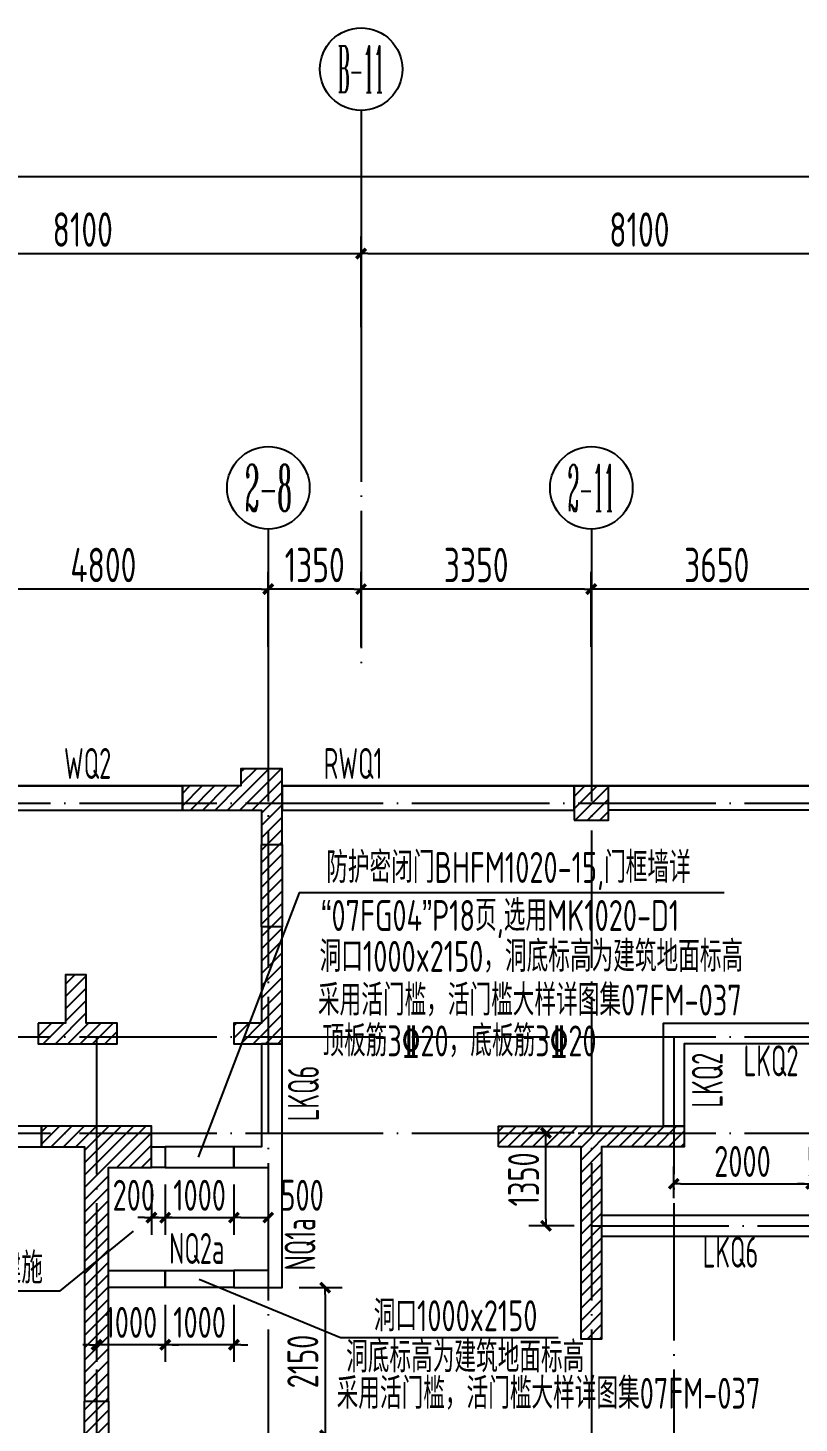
# Model space of a CAD drawing. Header units: millimetres. Extents: x 156735 to 386235, y 467499 to 703525.
# Drawn here: x 252198 to 263420, y 662124 to 682425 of the extents above; entities that cross this region are included whole.
import ezdxf
from ezdxf.enums import TextEntityAlignment as Align

# ---------------------------------------------------------------- set-up
doc = ezdxf.new("R2010")
doc.units = ezdxf.units.MM
doc.header["$LTSCALE"] = 100
doc.header["$PDMODE"] = 35
doc.header["$PDSIZE"] = 200
doc.linetypes.add('DOTE', pattern=[2.42, 2, -0.2, 0.02, -0.2])
for name, color, linetype in [('B-TEXT', 7, 'Continuous'), ('COLU', 7, 'Continuous'), ('h斜线-主楼', 7, 'Continuous'), ('h斜线-柱', 7, 'Continuous'), ('Q-AXIS', 3, 'Continuous'), ('Q-DIM', 4, 'Continuous'), ('Q-dote', 253, 'DOTE'), ('Q-TEXT', 2, 'Continuous'), ('Q-门框', 6, 'Continuous'), ('WALL', 3, 'Continuous'), ('wall-主楼', 2, 'Continuous'), ('wall-开洞', 5, 'Continuous')]:
    doc.layers.add(name, color=color, linetype=linetype)
doc.styles.add('_TCH_AXIS', font='COMPLEX', dxfattribs={"bigfont": 'GBCBIG'})
doc.styles.add('COMPLEX', font='tssdeng.shx', dxfattribs={"width": 0.7, "bigfont": 'tssdchn.shx'})
doc.styles.add('TSSD_Dimension', font='Tssdeng.shx', dxfattribs={"width": 0.7, "bigfont": 'hztxt.shx'})
doc.styles.add('TSSD_REIN', font='Tssdeng.shx', dxfattribs={"width": 0.7, "bigfont": 'hztxt.shx'})
doc.dimstyles.new('TSSD_100_100$0', dxfattribs={"dimtxt": 300, "dimasz": 100, "dimexe": 250, "dimexo": 250, "dimgap": 100, "dimtad": 1, "dimdec": 0, "dimzin": 0, "dimdsep": 46, "dimtxsty": 'TSSD_Dimension', "dimblk": '_tsdbk', "dimblk1": '_tsdbk', "dimblk2": '_tsdbk', "dimsah": 1, "dimcen": 0, "dimclrt": 7, "dimadec": 0, "dimazin": 0, "dimtfac": 1, "dimtdec": 0, "dimtix": 1, "dimtmove": 2, "dimatfit": 3, "dimldrblk": '_tsdbk', "dimfxl": 1, "dimtolj": 1, "dimtzin": 0, "dimarcsym": 0})
pattern_1 = [(45, (-467527.32, -323147.44), (-89.802561, 89.802561), [])]

# ---------------------------------------------------------------- blocks, each defined once
blk = doc.blocks.new('_tsdbk')
blk.add_line((-1, 0), (0, 0))
at = {"const_width": 0.5}
blk.add_lwpolyline([(-0.7, -0.7), (0.7, 0.7)], dxfattribs=at)
blk = doc.blocks.new('*D107')
at = {"layer": 'Defpoints', "color": 0}
for p in [(359046, 680262), (196946, 678055), (359046, 678055)]:
    blk.add_point(p, dxfattribs=at)
at = {"layer": 'Q-AXIS', "color": 0, "lineweight": -2}
for p, q in [((196946, 678305), (196946, 680512)), ((359046, 678305), (359046, 680512)), ((197046, 680262), (358946, 680262))]:
    blk.add_line(p, q, dxfattribs=at)
at = {"layer": 'Q-AXIS', "color": 0, "lineweight": -2, "xscale": 100, "yscale": 100, "zscale": 100, "rotation": 180}
blk.add_blockref('_tsdbk', (196946, 680262), dxfattribs=at)
at = {"layer": 'Q-AXIS', "color": 0, "lineweight": -2, "xscale": 100, "yscale": 100, "zscale": 100}
blk.add_blockref('_tsdbk', (359046, 680262), dxfattribs=at)
at = {"layer": 'Q-AXIS', "color": 7, "insert": (250239, 680612), "char_height": 500, "attachment_point": 5, "style": 'TSSD_Dimension'}
blk.add_mtext('\\A1;162100', dxfattribs=at)
blk = doc.blocks.new('_AXISO')
blk.add_circle((0, 0), 0.5)
at = {"layer": 'B-TEXT', "style": 'COMPLEX', "width": 1.450893}
blk.add_attdef('A', text='', height=0.56, dxfattribs=at).set_placement((0.249375, -0.28), (0.749375, -0.28), align=Align.FIT)
blk = doc.blocks.new('*D313')
at = {"layer": 'Defpoints', "color": 0}
for p in [(255696, 674260), (255696, 673168), (257046, 673168)]:
    blk.add_point(p, dxfattribs=at)
at = {"layer": 'Q-AXIS', "color": 0, "lineweight": -2}
for p, q in [((255696, 673418), (255696, 674510)), ((257046, 673418), (257046, 674510)), ((256946, 674260), (255796, 674260))]:
    blk.add_line(p, q, dxfattribs=at)
at = {"layer": 'Q-AXIS', "color": 0, "lineweight": -2, "xscale": 100, "yscale": 100, "zscale": 100, "rotation": 180}
blk.add_blockref('_tsdbk', (255696, 674260), dxfattribs=at)
at = {"layer": 'Q-AXIS', "color": 0, "lineweight": -2, "xscale": 100, "yscale": 100, "zscale": 100}
blk.add_blockref('_tsdbk', (257046, 674260), dxfattribs=at)
at = {"layer": 'Q-AXIS', "color": 7, "insert": (256371, 674610), "char_height": 500, "attachment_point": 5, "style": 'TSSD_Dimension'}
blk.add_mtext('\\A1;1350', dxfattribs=at)
blk = doc.blocks.new('*D314')
at = {"layer": 'Defpoints', "color": 0}
for p in [(257046, 674260), (257046, 673168), (260396, 673168)]:
    blk.add_point(p, dxfattribs=at)
at = {"layer": 'Q-AXIS', "color": 0, "lineweight": -2}
for p, q in [((257046, 673418), (257046, 674510)), ((260396, 673418), (260396, 674510)), ((260296, 674260), (257146, 674260))]:
    blk.add_line(p, q, dxfattribs=at)
at = {"layer": 'Q-AXIS', "color": 0, "lineweight": -2, "xscale": 100, "yscale": 100, "zscale": 100, "rotation": 180}
blk.add_blockref('_tsdbk', (257046, 674260), dxfattribs=at)
at = {"layer": 'Q-AXIS', "color": 0, "lineweight": -2, "xscale": 100, "yscale": 100, "zscale": 100}
blk.add_blockref('_tsdbk', (260396, 674260), dxfattribs=at)
at = {"layer": 'Q-AXIS', "color": 7, "insert": (258721, 674610), "char_height": 500, "attachment_point": 5, "style": 'TSSD_Dimension'}
blk.add_mtext('\\A1;3350', dxfattribs=at)
blk = doc.blocks.new('*D326')
at = {"layer": 'Defpoints', "color": 0}
for p in [(250896, 674260), (250896, 673168), (255696, 673168)]:
    blk.add_point(p, dxfattribs=at)
at = {"layer": 'Q-AXIS', "color": 0, "lineweight": -2}
for p, q in [((250896, 673418), (250896, 674510)), ((255696, 673418), (255696, 674510)), ((255596, 674260), (250996, 674260))]:
    blk.add_line(p, q, dxfattribs=at)
at = {"layer": 'Q-AXIS', "color": 0, "lineweight": -2, "xscale": 100, "yscale": 100, "zscale": 100, "rotation": 180}
blk.add_blockref('_tsdbk', (250896, 674260), dxfattribs=at)
at = {"layer": 'Q-AXIS', "color": 0, "lineweight": -2, "xscale": 100, "yscale": 100, "zscale": 100}
blk.add_blockref('_tsdbk', (255696, 674260), dxfattribs=at)
at = {"layer": 'Q-AXIS', "color": 7, "insert": (253296, 674610), "char_height": 500, "attachment_point": 5, "style": 'TSSD_Dimension'}
blk.add_mtext('\\A1;4800', dxfattribs=at)
blk = doc.blocks.new('*D335')
at = {"layer": 'Defpoints', "color": 0}
for p in [(260396, 674260), (260396, 673168), (264046, 673168)]:
    blk.add_point(p, dxfattribs=at)
at = {"layer": 'Q-AXIS', "color": 0, "lineweight": -2}
for p, q in [((260396, 673418), (260396, 674510)), ((264046, 673418), (264046, 674510)), ((263946, 674260), (260496, 674260))]:
    blk.add_line(p, q, dxfattribs=at)
at = {"layer": 'Q-AXIS', "color": 0, "lineweight": -2, "xscale": 100, "yscale": 100, "zscale": 100, "rotation": 180}
blk.add_blockref('_tsdbk', (260396, 674260), dxfattribs=at)
at = {"layer": 'Q-AXIS', "color": 0, "lineweight": -2, "xscale": 100, "yscale": 100, "zscale": 100}
blk.add_blockref('_tsdbk', (264046, 674260), dxfattribs=at)
at = {"layer": 'Q-AXIS', "color": 7, "insert": (262221, 674610), "char_height": 500, "attachment_point": 5, "style": 'TSSD_Dimension'}
blk.add_mtext('\\A1;3650', dxfattribs=at)
blk = doc.blocks.new('*D340')
at = {"layer": 'Defpoints', "color": 0}
for p in [(265146, 679141), (257046, 677820), (265146, 677820)]:
    blk.add_point(p, dxfattribs=at)
at = {"layer": 'Q-AXIS', "color": 0, "lineweight": -2}
for p, q in [((257046, 678070), (257046, 679391)), ((265146, 678070), (265146, 679391)), ((257146, 679141), (265046, 679141))]:
    blk.add_line(p, q, dxfattribs=at)
at = {"layer": 'Q-AXIS', "color": 0, "lineweight": -2, "xscale": 100, "yscale": 100, "zscale": 100, "rotation": 180}
blk.add_blockref('_tsdbk', (257046, 679141), dxfattribs=at)
at = {"layer": 'Q-AXIS', "color": 0, "lineweight": -2, "xscale": 100, "yscale": 100, "zscale": 100}
blk.add_blockref('_tsdbk', (265146, 679141), dxfattribs=at)
at = {"layer": 'Q-AXIS', "color": 7, "insert": (261096, 679491), "char_height": 500, "attachment_point": 5, "style": 'TSSD_Dimension'}
blk.add_mtext('\\A1;8100', dxfattribs=at)
blk = doc.blocks.new('*D341')
at = {"layer": 'Defpoints', "color": 0}
for p in [(257046, 679141), (248946, 677820), (257046, 677820)]:
    blk.add_point(p, dxfattribs=at)
at = {"layer": 'Q-AXIS', "color": 0, "lineweight": -2}
for p, q in [((248946, 678070), (248946, 679391)), ((257046, 678070), (257046, 679391)), ((249046, 679141), (256946, 679141))]:
    blk.add_line(p, q, dxfattribs=at)
at = {"layer": 'Q-AXIS', "color": 0, "lineweight": -2, "xscale": 100, "yscale": 100, "zscale": 100, "rotation": 180}
blk.add_blockref('_tsdbk', (248946, 679141), dxfattribs=at)
at = {"layer": 'Q-AXIS', "color": 0, "lineweight": -2, "xscale": 100, "yscale": 100, "zscale": 100}
blk.add_blockref('_tsdbk', (257046, 679141), dxfattribs=at)
at = {"layer": 'Q-AXIS', "color": 7, "insert": (252996, 679491), "char_height": 500, "attachment_point": 5, "style": 'TSSD_Dimension'}
blk.add_mtext('\\A1;8100', dxfattribs=at)
blk = doc.blocks.new('*D826')
at = {"layer": 'Defpoints', "color": 0}
for p in [(259736, 666345), (260396, 666345), (260396, 664995)]:
    blk.add_point(p, dxfattribs=at)
at = {"layer": 'Q-DIM', "color": 0, "lineweight": -2}
for p, q in [((260146, 666345), (259486, 666345)), ((259736, 665095), (259736, 666245)), ((260146, 664995), (259486, 664995))]:
    blk.add_line(p, q, dxfattribs=at)
at = {"layer": 'Q-DIM', "color": 0, "lineweight": -2, "xscale": 100, "yscale": 100, "zscale": 100}
for p, rotation in [((259736, 666345), 90), ((259736, 664995), 270)]:
    blk.add_blockref('_tsdbk', p, dxfattribs=dict(at, rotation=rotation))
at = {"layer": 'Q-DIM', "color": 7, "insert": (259411, 665670), "char_height": 450, "attachment_point": 5, "rotation": 90, "style": 'TSSD_Dimension'}
blk.add_mtext('\\A1;1350', dxfattribs=at)
blk = doc.blocks.new('*D828')
at = {"layer": 'Defpoints', "color": 0}
for p in [(254196, 664095), (255196, 664095), (254196, 663264)]:
    blk.add_point(p, dxfattribs=at)
at = {"layer": 'Q-DIM', "color": 0, "lineweight": -2}
for p, q in [((254196, 663845), (254196, 663014)), ((255196, 663845), (255196, 663014)), ((254096, 663264), (253996, 663264)), ((255196, 663264), (254196, 663264)), ((255296, 663264), (255396, 663264))]:
    blk.add_line(p, q, dxfattribs=at)
at = {"layer": 'Q-DIM', "color": 0, "lineweight": -2, "xscale": 100, "yscale": 100, "zscale": 100}
blk.add_blockref('_tsdbk', (254196, 663264), dxfattribs=at)
at = {"layer": 'Q-DIM', "color": 0, "lineweight": -2, "xscale": 100, "yscale": 100, "zscale": 100, "rotation": 180}
blk.add_blockref('_tsdbk', (255196, 663264), dxfattribs=at)
at = {"layer": 'Q-DIM', "color": 7, "insert": (254696, 663589), "char_height": 450, "attachment_point": 5, "style": 'TSSD_Dimension'}
blk.add_mtext('\\A1;1000', dxfattribs=at)
blk = doc.blocks.new('*D829')
at = {"layer": 'Defpoints', "color": 0}
for p in [(253196, 664095), (254196, 664095), (253196, 663264)]:
    blk.add_point(p, dxfattribs=at)
at = {"layer": 'Q-DIM', "color": 0, "lineweight": -2}
for p, q in [((253196, 663845), (253196, 663014)), ((254196, 663845), (254196, 663014)), ((253096, 663264), (252996, 663264)), ((254196, 663264), (253196, 663264)), ((254296, 663264), (254396, 663264))]:
    blk.add_line(p, q, dxfattribs=at)
at = {"layer": 'Q-DIM', "color": 0, "lineweight": -2, "xscale": 100, "yscale": 100, "zscale": 100}
blk.add_blockref('_tsdbk', (253196, 663264), dxfattribs=at)
at = {"layer": 'Q-DIM', "color": 0, "lineweight": -2, "xscale": 100, "yscale": 100, "zscale": 100, "rotation": 180}
blk.add_blockref('_tsdbk', (254196, 663264), dxfattribs=at)
at = {"layer": 'Q-DIM', "color": 7, "insert": (253696, 663589), "char_height": 450, "attachment_point": 5, "style": 'TSSD_Dimension'}
blk.add_mtext('\\A1;1000', dxfattribs=at)
blk = doc.blocks.new('*D830')
at = {"layer": 'Defpoints', "color": 0}
for p in [(254196, 665845), (255196, 665845), (255196, 665114)]:
    blk.add_point(p, dxfattribs=at)
at = {"layer": 'Q-DIM', "color": 0, "lineweight": -2}
for p, q in [((254196, 665595), (254196, 664864)), ((255196, 665595), (255196, 664864)), ((254096, 665114), (253996, 665114)), ((254196, 665114), (255196, 665114)), ((255296, 665114), (255396, 665114))]:
    blk.add_line(p, q, dxfattribs=at)
at = {"layer": 'Q-DIM', "color": 0, "lineweight": -2, "xscale": 100, "yscale": 100, "zscale": 100}
blk.add_blockref('_tsdbk', (254196, 665114), dxfattribs=at)
at = {"layer": 'Q-DIM', "color": 0, "lineweight": -2, "xscale": 100, "yscale": 100, "zscale": 100, "rotation": 180}
blk.add_blockref('_tsdbk', (255196, 665114), dxfattribs=at)
at = {"layer": 'Q-DIM', "color": 7, "insert": (254696, 665439), "char_height": 450, "attachment_point": 5, "style": 'TSSD_Dimension'}
blk.add_mtext('\\A1;1000', dxfattribs=at)
blk = doc.blocks.new('*D831')
at = {"layer": 'Defpoints', "color": 0}
for p in [(255196, 665845), (255696, 665845), (255696, 665114)]:
    blk.add_point(p, dxfattribs=at)
at = {"layer": 'Q-DIM', "color": 0, "lineweight": -2}
for p, q in [((255196, 665595), (255196, 664864)), ((255696, 665595), (255696, 664864)), ((255296, 665114), (255596, 665114))]:
    blk.add_line(p, q, dxfattribs=at)
at = {"layer": 'Q-DIM', "color": 0, "lineweight": -2, "xscale": 100, "yscale": 100, "zscale": 100, "rotation": 180}
blk.add_blockref('_tsdbk', (255196, 665114), dxfattribs=at)
at = {"layer": 'Q-DIM', "color": 0, "lineweight": -2, "xscale": 100, "yscale": 100, "zscale": 100}
blk.add_blockref('_tsdbk', (255696, 665114), dxfattribs=at)
at = {"layer": 'Q-DIM', "color": 7, "insert": (256188, 665439), "char_height": 450, "attachment_point": 5, "style": 'TSSD_Dimension'}
blk.add_mtext('\\A1;500', dxfattribs=at)
blk = doc.blocks.new('*D832')
at = {"layer": 'Defpoints', "color": 0}
for p in [(253996, 665845), (254196, 665845), (254196, 665114)]:
    blk.add_point(p, dxfattribs=at)
at = {"layer": 'Q-DIM', "color": 0, "lineweight": -2}
for p, q in [((253996, 665595), (253996, 664864)), ((254196, 665595), (254196, 664864)), ((253896, 665114), (253796, 665114)), ((253996, 665114), (254196, 665114)), ((254296, 665114), (254396, 665114))]:
    blk.add_line(p, q, dxfattribs=at)
at = {"layer": 'Q-DIM', "color": 0, "lineweight": -2, "xscale": 100, "yscale": 100, "zscale": 100}
blk.add_blockref('_tsdbk', (253996, 665114), dxfattribs=at)
at = {"layer": 'Q-DIM', "color": 0, "lineweight": -2, "xscale": 100, "yscale": 100, "zscale": 100, "rotation": 180}
blk.add_blockref('_tsdbk', (254196, 665114), dxfattribs=at)
at = {"layer": 'Q-DIM', "color": 7, "insert": (253739, 665439), "char_height": 450, "attachment_point": 5, "style": 'TSSD_Dimension'}
blk.add_mtext('\\A1;200', dxfattribs=at)
blk = doc.blocks.new('*D833')
at = {"layer": 'Defpoints', "color": 0}
for p in [(255896, 664095), (255896, 661945), (256523, 661945)]:
    blk.add_point(p, dxfattribs=at)
at = {"layer": 'Q-DIM', "color": 0, "lineweight": -2}
for p, q in [((256146, 664095), (256773, 664095)), ((256523, 663995), (256523, 662045)), ((256146, 661945), (256773, 661945))]:
    blk.add_line(p, q, dxfattribs=at)
at = {"layer": 'Q-DIM', "color": 0, "lineweight": -2, "xscale": 100, "yscale": 100, "zscale": 100}
for p, rotation in [((256523, 664095), 90), ((256523, 661945), 270)]:
    blk.add_blockref('_tsdbk', p, dxfattribs=dict(at, rotation=rotation))
at = {"layer": 'Q-DIM', "color": 7, "insert": (256198, 663020), "char_height": 450, "attachment_point": 5, "rotation": 90, "style": 'TSSD_Dimension'}
blk.add_mtext('\\A1;2150', dxfattribs=at)
blk = doc.blocks.new('*D834')
at = {"layer": 'Defpoints', "color": 0}
for p in [(263596, 665606), (261596, 665145), (263596, 665095)]:
    blk.add_point(p, dxfattribs=at)
at = {"layer": 'Q-DIM', "color": 0, "lineweight": -2}
for p, q in [((261596, 665395), (261596, 665856)), ((263596, 665345), (263596, 665856)), ((261696, 665606), (263496, 665606))]:
    blk.add_line(p, q, dxfattribs=at)
at = {"layer": 'Q-DIM', "color": 0, "lineweight": -2, "xscale": 100, "yscale": 100, "zscale": 100, "rotation": 180}
blk.add_blockref('_tsdbk', (261596, 665606), dxfattribs=at)
at = {"layer": 'Q-DIM', "color": 0, "lineweight": -2, "xscale": 100, "yscale": 100, "zscale": 100}
blk.add_blockref('_tsdbk', (263596, 665606), dxfattribs=at)
at = {"layer": 'Q-DIM', "color": 7, "insert": (262596, 665931), "char_height": 450, "attachment_point": 5, "style": 'TSSD_Dimension'}
blk.add_mtext('\\A1;2000', dxfattribs=at)
blk = doc.blocks.new('*D835')
at = {"layer": 'Defpoints', "color": 0}
for p in [(264096, 665606), (263596, 665095), (264096, 665145)]:
    blk.add_point(p, dxfattribs=at)
at = {"layer": 'Q-DIM', "color": 0, "lineweight": -2}
for p, q in [((263596, 665345), (263596, 665856)), ((264096, 665395), (264096, 665856)), ((263496, 665606), (263396, 665606)), ((263596, 665606), (264096, 665606)), ((264196, 665606), (264296, 665606))]:
    blk.add_line(p, q, dxfattribs=at)
at = {"layer": 'Q-DIM', "color": 0, "lineweight": -2, "xscale": 100, "yscale": 100, "zscale": 100}
blk.add_blockref('_tsdbk', (263596, 665606), dxfattribs=at)
at = {"layer": 'Q-DIM', "color": 0, "lineweight": -2, "xscale": 100, "yscale": 100, "zscale": 100, "rotation": 180}
blk.add_blockref('_tsdbk', (264096, 665606), dxfattribs=at)
at = {"layer": 'Q-DIM', "color": 7, "insert": (263846, 665931), "char_height": 450, "attachment_point": 5, "style": 'TSSD_Dimension'}
blk.add_mtext('\\A1;500', dxfattribs=at)

msp = doc.modelspace()

# ---------------------------------------------------------------- hatches: boundary and pattern name
at = {"layer": 'h斜线-主楼'}
h = msp.add_hatch(dxfattribs=at)
h.set_pattern_fill('ANSI31', color=256, scale=40, style=0)
h.set_pattern_definition(pattern_1)
h.paths.add_polyline_path([(255596.5, 670544.7), (255896.5, 670544.7), (255896.5, 671644.7), (255296.5, 671644.7), (255296.5, 671394.7), (254446.5, 671394.7), (254446.5, 671044.7), (255596.5, 671044.7)])
h = msp.add_hatch(dxfattribs=at)
h.set_pattern_fill('ANSI31', color=256, scale=40, style=0)
h.set_pattern_definition(pattern_1)
h.paths.add_polyline_path([(255596.5, 670544.7), (255896.5, 670544.7), (255896.5, 669344.7), (255596.5, 669344.7)])
h = msp.add_hatch(dxfattribs=at)
h.set_pattern_fill('ANSI31', color=256, scale=40, style=0)
h.set_pattern_definition(pattern_1)
h.paths.add_polyline_path([(255896.5, 669344.7), (255596.5, 669344.7), (255596.5, 667944.7), (255196.5, 667944.7), (255196.5, 667644.7), (255896.5, 667644.7)])
h = msp.add_hatch(dxfattribs=at)
h.set_pattern_fill('ANSI31', color=256, scale=40, style=0)
h.set_pattern_definition(pattern_1)
h.paths.add_polyline_path([(252346.2, 667944.7), (252346.2, 667644.7), (253496.2, 667644.7), (253496.2, 667944.7), (253046.5, 667944.7), (253046.5, 668644.7), (252746.5, 668644.7), (252746.5, 667944.7)])
h = msp.add_hatch(dxfattribs=at)
h.set_pattern_fill('ANSI31', color=256, scale=40, style=0)
h.set_pattern_definition(pattern_1)
h.paths.add_polyline_path([(253996.5, 665844.7), (253996.5, 666444.7), (252396.5, 666444.7), (252396.5, 666144.7), (253021.5, 666144.7), (253021.5, 662444.7), (253371.5, 662444.7), (253371.5, 665844.7)])
h = msp.add_hatch(dxfattribs=at)
h.set_pattern_fill('ANSI31', color=256, scale=40, style=0)
h.set_pattern_definition(pattern_1)
h.paths.add_polyline_path([(259046.2, 666144.7), (259046.2, 666444.7), (261746.2, 666444.7), (261746.2, 666144.7), (260546.5, 666144.7), (260546.5, 663344.7), (260246.5, 663344.7), (260246.5, 666144.7)])
h = msp.add_hatch(dxfattribs=at)
h.set_pattern_fill('ANSI31', color=256, scale=40, style=0)
h.set_pattern_definition(pattern_1)
h.paths.add_polyline_path([(253021.5, 662444.7), (253371.5, 662444.7), (253371.5, 660944.7), (253021.5, 660944.7)])
at = {"layer": 'h斜线-柱'}
h = msp.add_hatch(dxfattribs=at)
h.set_pattern_fill('ANSI31', color=256, scale=40, style=0)
h.set_pattern_definition(pattern_1)
h.paths.add_polyline_path([(260146.5, 670894.7), (260646.5, 670894.7), (260646.5, 671394.7), (260146.5, 671394.7)])

# ---------------------------------------------------------------- linework, layer by layer
at = {"color": 1, "lineweight": 30}
msp.add_lwpolyline([(251296.5, 671394.7), (254446.5, 671394.7)], dxfattribs=at)
at = {"color": 6, "lineweight": 30}
msp.add_lwpolyline([(255896.5, 671394.7), (256108.4, 671394.7), (256362.6, 671394.7), (279296.5, 671394.7)], dxfattribs=at)
at = {"layer": 'COLU'}
msp.add_lwpolyline([(260146.5, 670894.7), (260646.5, 670894.7), (260646.5, 671394.7), (260146.5, 671394.7)], close=True, dxfattribs=at)
at = {"layer": 'Q-AXIS'}
for p, q in [((257046.5, 681225.4), (257046.5, 677819.9)), ((257046.5, 681225.4), (257046.5, 677819.9)), ((257046.5, 681225.4), (257046.5, 677819.9)), ((255696.5, 675133), (255696.5, 673167.5)), ((260396.5, 675133), (260396.5, 673167.5))]:
    msp.add_line(p, q, dxfattribs=at)
at = {"layer": 'Q-dote', "ltscale": 10}
for p, q in [((257046.5, 677819.9), (257046.5, 673167.5)), ((255696.5, 673167.5), (255696.5, 661944.7)), ((260396.5, 673167.5), (260396.5, 661944.7)), ((240846.5, 671144.7), (296790.3, 671144.7)), ((240846.5, 667744.7), (271146.5, 667744.7)), ((253196.5, 667744.7), (253196.5, 656086)), ((261596.5, 667744.7), (261596.5, 656086)), ((240846.5, 666344.7), (296790.3, 666344.7)), ((260396.5, 664994.7), (267596.5, 664994.7))]:
    msp.add_line(p, q, dxfattribs=at)
at = {"layer": 'Q-TEXT'}
for points in [[(262329.5, 669838.5), (256146.9, 669838.5), (254673.5, 665995.7)], [(259915.2, 663364.2), (256745.6, 663364.2), (254688.3, 664211.9)]]:
    msp.add_lwpolyline(points, dxfattribs=at)
at = {"layer": 'Q-TEXT', "color": 3}
msp.add_lwpolyline([(253729, 664915.4), (252659.3, 664043.5), (248180.1, 664043.5)], dxfattribs=at)
at = {"layer": 'Q-门框'}
for points in [[(254196.5, 665844.7), (255196.5, 665844.7), (255196.5, 666144.7), (254196.5, 666144.7)], [(254196.5, 664344.7), (255196.5, 664344.7), (255196.5, 664094.7), (254196.5, 664094.7)]]:
    msp.add_lwpolyline(points, close=True, dxfattribs=at)
at = {"layer": 'WALL'}
for points in [[(251296.5, 671044.7), (254446.5, 671044.7), (254446.5, 671394.7), (251296.5, 671394.7)], [(255896.5, 671044.7), (260146.5, 671044.7), (260146.5, 671394.7), (255896.5, 671394.7)], [(266546.5, 670344.7), (266246.5, 670344.7), (266246.5, 671044.7), (260646.5, 671044.7), (260646.5, 671394.7), (266546.5, 671394.7)], [(263846.5, 667944.7), (263846.5, 667644.7), (261746.5, 667644.7), (261746.5, 666444.7), (261446.5, 666444.7), (261446.5, 667944.7)], [(252396.5, 666144.7), (252396.5, 666444.7), (250996.5, 666444.7), (250996.5, 667644.7), (250696.5, 667644.7), (250696.5, 666144.7)], [(255596.5, 667644.7), (255596.5, 666144.7), (255196.5, 666144.7), (255196.5, 665844.7), (255696.5, 665844.7), (255696.5, 664344.7), (255196.5, 664344.7), (255196.5, 664094.7), (255896.5, 664094.7), (255896.5, 667644.7)], [(254196.5, 665844.7), (253996.5, 665844.7), (253996.5, 666144.7), (254196.5, 666144.7)], [(260546.5, 665144.7), (260546.5, 664844.7), (263596.5, 664844.7), (263596.5, 664644.7), (264096.5, 664644.7), (264096.5, 665144.7)], [(253371.5, 664344.7), (254196.5, 664344.7), (254196.5, 664094.7), (253371.5, 664094.7)]]:
    msp.add_lwpolyline(points, close=True, dxfattribs=at)
at = {"layer": 'wall-主楼'}
for points in [[(255596.5, 670544.7), (255896.5, 670544.7), (255896.5, 671644.7), (255296.5, 671644.7), (255296.5, 671394.7), (254446.5, 671394.7), (254446.5, 671044.7), (255596.5, 671044.7)], [(255596.5, 670544.7), (255896.5, 670544.7), (255896.5, 669344.7), (255596.5, 669344.7)], [(255896.5, 669344.7), (255596.5, 669344.7), (255596.5, 667944.7), (255196.5, 667944.7), (255196.5, 667644.7), (255896.5, 667644.7)], [(252346.2, 667944.7), (252346.2, 667644.7), (253496.2, 667644.7), (253496.2, 667944.7), (253046.5, 667944.7), (253046.5, 668644.7), (252746.5, 668644.7), (252746.5, 667944.7)], [(253996.5, 665844.7), (253996.5, 666444.7), (252396.5, 666444.7), (252396.5, 666144.7), (253021.5, 666144.7), (253021.5, 662444.7), (253371.5, 662444.7), (253371.5, 665844.7)], [(259046.2, 666144.7), (259046.2, 666444.7), (261746.2, 666444.7), (261746.2, 666144.7), (260546.5, 666144.7), (260546.5, 663344.7), (260246.5, 663344.7), (260246.5, 666144.7)]]:
    msp.add_lwpolyline(points, close=True, dxfattribs=at)
at = {"layer": 'wall-开洞'}
msp.add_lwpolyline([(253021.5, 662444.7), (253371.5, 662444.7), (253371.5, 660944.7), (253021.5, 660944.7)], close=True, dxfattribs=at)

# ---------------------------------------------------------------- block references
at = {"layer": 'Q-AXIS'}
ref = msp.add_blockref('_AXISO', (257046.5, 681825.4), dxfattribs=dict(at, xscale=1199.999999999998, yscale=1200, zscale=1200, rotation=359.9996457873818))
ref.add_attrib('A', 'B-11', dxfattribs={"color": 7, "height": 678.82, "rotation": 359.99965, "style": '_TCH_AXIS', "width": 0.291667}).set_placement((256707.1, 681486), (257385.9, 681486), align=Align.FIT)
ref = msp.add_blockref('_AXISO', (255696.5, 675733), dxfattribs=dict(at, xscale=1199.999999999998, yscale=1200, zscale=1200, rotation=359.9996457873818))
ref.add_attrib('A', '2-8', dxfattribs={"color": 7, "height": 678.82, "rotation": 359.99965, "style": '_TCH_AXIS', "width": 0.35}).set_placement((255357.1, 675393.6), (256035.9, 675393.6), align=Align.FIT)
ref = msp.add_blockref('_AXISO', (260396.5, 675733), dxfattribs=dict(at, xscale=1199.999999999998, yscale=1200, zscale=1200, rotation=359.9996457873818))
ref.add_attrib('A', '2-11', dxfattribs={"color": 7, "height": 678.82, "rotation": 359.99965, "style": '_TCH_AXIS', "width": 0.3}).set_placement((260057.1, 675393.6), (260735.9, 675393.6), align=Align.FIT)

# ---------------------------------------------------------------- texts
at = {"layer": 'Q-TEXT', "style": 'TSSD_REIN', "width": 0.6}
for s, rotation, p in [('WQ2', 360, (252722.7, 671497.1)), ('RWQ1', 360, (256502.3, 671497.1)), ('LKQ2', 360, (262611.8, 667170.5)), ('LKQ2', 90, (262308.7, 666714.5)), ('LKQ6', 90, (256432.1, 666514.6)), ('NQ2a', 360, (254253.1, 664439.9)), ('NQ1a', 90, (256382.6, 664345.1)), ('LKQ6', 360, (262015.8, 664386.4))]:
    msp.add_text(s, height=450, rotation=rotation, dxfattribs=at).set_placement(p)
at = {"layer": 'Q-TEXT', "style": 'TSSD_REIN', "width": 0.7}
for s, p in [('防护密闭门BHFM1020-15,门框墙详', (256539.1, 669984.3)), ('“07FG04”P18页,选用MK1020-D1', (256468.5, 669284.7)), ('洞口1000x2150，洞底标高为建筑地面标高', (256442.7, 668690)), ('采用活门槛，活门槛大样详图集07FM-037', (256418.3, 668054.2)), ('顶板筋3%%13220，底板筋3%%13220', (256482.7, 667460)), ('洞口1000x2150', (257229.9, 663460.8)), ('洞底标高为建筑地面标高', (256829, 662860.5)), ('采用活门槛，活门槛大样详图集07FM-037', (256690.3, 662332.2))]:
    msp.add_text(s, height=450, dxfattribs=at).set_placement(p)
at = {"layer": 'Q-TEXT', "color": 3, "style": 'TSSD_REIN', "width": 0.7}
msp.add_text('人防口部侧墙预埋钢管详建施', height=450, dxfattribs=at).set_placement((248321.7, 664155.8))

# ---------------------------------------------------------------- dimensions: what is measured, and where the dimension line sits
at = {"layer": 'Q-AXIS'}
dim = msp.add_linear_dim(base=(359046.5, 680262.3), p1=(196946.5, 678055.1), p2=(359046.5, 678055.1), dimstyle='TSSD_100_100$0', override={"dimtxt": 500}, dxfattribs=at)
dim.commit()
dim.dimension.update_dxf_attribs({"geometry": '*D107', "text_midpoint": (250239, 680612.3), "dimtype": 160})
for base, p1, p2, picture, middle in [((257046.5, 679141.4), (248946.5, 677819.9), (257046.5, 677819.9), '*D341', (252996.5, 679491.4)), ((265146.5, 679141.4), (257046.5, 677819.9), (265146.5, 677819.9), '*D340', (261096.5, 679491.4))]:
    dim = msp.add_linear_dim(base=base, p1=p1, p2=p2, dimstyle='TSSD_100_100$0', override={"dimtxt": 500}, dxfattribs=at)
    dim.commit()
    dim.dimension.update_dxf_attribs({"geometry": picture, "text_midpoint": middle})
for base, p1, p2, picture, middle in [((250896.5, 674260), (255696.5, 673167.5), (250896.5, 673167.5), '*D326', (253296.5, 674610)), ((255696.5, 674260), (257046.5, 673167.5), (255696.5, 673167.5), '*D313', (256371.5, 674610)), ((257046.5, 674260), (260396.5, 673167.5), (257046.5, 673167.5), '*D314', (258721.5, 674610)), ((260396.5, 674260), (264046.5, 673167.5), (260396.5, 673167.5), '*D335', (262221.5, 674610))]:
    dim = msp.add_linear_dim(base=base, p1=p1, p2=p2, angle=180, dimstyle='TSSD_100_100$0', override={"dimtxt": 500}, dxfattribs=at)
    dim.commit()
    dim.dimension.update_dxf_attribs({"geometry": picture, "text_midpoint": middle})
at = {"layer": 'Q-DIM'}
for base, p1, p2, picture, middle in [((259736.2, 666344.7), (260396.5, 664994.7), (260396.5, 666344.7), '*D826', (259411.2, 665669.7)), ((256523, 661944.7), (255896.5, 664094.7), (255896.5, 661944.7), '*D833', (256198, 663019.7))]:
    dim = msp.add_linear_dim(base=base, p1=p1, p2=p2, angle=90, dimstyle='TSSD_100_100$0', override={"dimtxt": 450}, dxfattribs=at)
    dim.commit()
    dim.dimension.update_dxf_attribs({"geometry": picture, "text_midpoint": middle})
for base, p1, p2, picture, middle in [((263596.5, 665606.4), (261596.5, 665144.7), (263596.5, 665094.7), '*D834', (262596.5, 665931.4)), ((264096.5, 665606.4), (263596.5, 665094.7), (264096.5, 665144.7), '*D835', (263846.5, 665931.4)), ((255196.5, 665114), (254196.5, 665844.7), (255196.5, 665844.7), '*D830', (254696.5, 665439)), ((253196.5, 663264.3), (254196.5, 664094.7), (253196.5, 664094.7), '*D829', (253696.5, 663589.3)), ((254196.5, 663264.3), (255196.5, 664094.7), (254196.5, 664094.7), '*D828', (254696.5, 663589.3))]:
    dim = msp.add_linear_dim(base=base, p1=p1, p2=p2, dimstyle='TSSD_100_100$0', override={"dimtxt": 450}, dxfattribs=at)
    dim.commit()
    dim.dimension.update_dxf_attribs({"geometry": picture, "text_midpoint": middle})
for base, p1, p2, picture, middle in [((254196.5, 665114), (253996.5, 665844.7), (254196.5, 665844.7), '*D832', (253739.3, 665439)), ((255696.5, 665114), (255196.5, 665844.7), (255696.5, 665844.7), '*D831', (256188.5, 665439))]:
    dim = msp.add_linear_dim(base=base, p1=p1, p2=p2, dimstyle='TSSD_100_100$0', override={"dimtxt": 450}, dxfattribs=at)
    dim.commit()
    dim.dimension.update_dxf_attribs({"geometry": picture, "text_midpoint": middle, "dimtype": 160})

doc.saveas('drawing.dxf')
